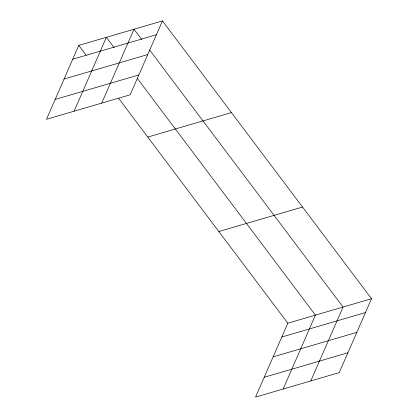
<?xml version="1.0" encoding="UTF-8"?>
<svg xmlns="http://www.w3.org/2000/svg" width="418" height="418" viewBox="0 0 418 418"><rect width="100%" height="100%" fill="white"/><g stroke="black" fill="none" stroke-linecap="round" stroke-linejoin="round"><path stroke-width="0.63" d="M162.461 20.9L78.767 45.39L46.487 119.276L130.181 94.787L162.461 20.9L371.513 298.724L339.233 372.605L255.539 397.1L287.819 323.213L371.513 298.724M74.106 111.198L106.386 37.312L114.182 47.668M101.726 103.115L134.006 29.229L141.801 39.585M283.158 389.017L315.438 315.13L137.177 78.229M310.778 380.934L343.058 307.047L149.597 49.946M72.727 59.22L156.421 34.725M64.069 79.039L147.763 54.549M55.145 99.458L138.839 74.968M147.753 137.073L231.447 112.583M218.833 231.53L302.527 207.041M281.779 337.039L365.473 312.549M273.121 356.862L356.815 332.367M264.197 377.282L347.891 352.787M78.767 45.39L86.171 55.233M118.524 98.225L287.819 323.213"/></g></svg>
